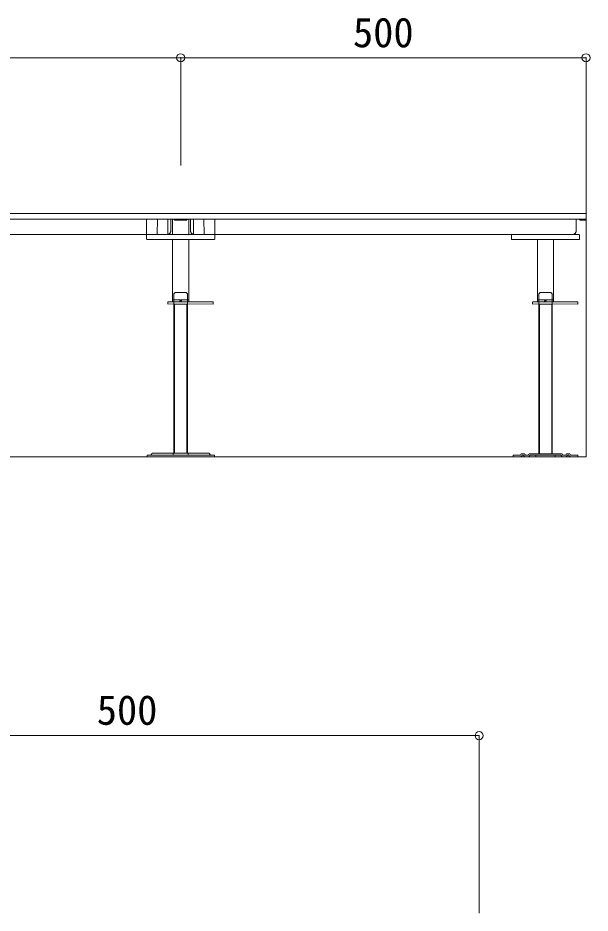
# Model space of a CAD drawing. Units: millimetres at full size, sheet at 1:20, with parts at other scales. Extents: x -4101 to 4099, y -29121 to 2820.
# Drawn here: x -1365 to -659, y -1146 to -41 of the extents above; entities that cross this region are included whole.
import ezdxf
from ezdxf.enums import TextEntityAlignment as Align

# ---------------------------------------------------------------- set-up
doc = ezdxf.new("R2010")
doc.units = ezdxf.units.MM
doc.header["$LTSCALE"] = 20
doc.header["$PDMODE"] = 32
doc.header["$PDSIZE"] = 10
for name, color, linetype, lineweight in [('3-0_構造符号', 7, 'Continuous', 18), ('8-0_天井梁型', 7, 'Continuous', 18), ('8-F_補助線', 7, 'Continuous', 9)]:
    doc.layers.add(name, color=color, linetype=linetype, lineweight=lineweight)
doc.styles.add('ＭＳ ゴシック', font='')
doc.styles.get('ＭＳ ゴシック').set_extended_font_data('MS Gothic')

msp = doc.modelspace()

# ---------------------------------------------------------------- linework, layer by layer
at = {"layer": '3-0_構造符号', "lineweight": 9}
msp.add_line((-795.73, -926.67), (-1664.29, -926.67), dxfattribs=at)
at = {"layer": '3-0_構造符号'}
msp.add_line((-795.73, -926.67), (-795.73, -1145.56), dxfattribs=at)
msp.add_point((-795.73, -926.67), dxfattribs=at)
at = {"layer": '8-0_天井梁型'}
for p, q in [((-1163.84, -90.57), (-1163.84, -223.23)), ((-663.84, -90.57), (-663.84, -223.23)), ((-663.84, -163.23), (-663.84, -582.72)), ((-3563.84, -282.72), (-663.84, -282.72)), ((-1163.84, -289.72), (-1663.84, -289.72)), ((-1205.84, -289.72), (-1121.84, -289.72)), ((-1205.84, -289.72), (-1205.84, -309.12)), ((-1192.59, -289.72), (-1192.96, -308.7)), ((-1179.84, -308.72), (-1179.84, -289.72)), ((-1175.97, -303.77), (-1175.84, -289.72)), ((-1173.84, -289.72), (-1173.84, -308.72)), ((-1170.94, -290.92), (-1172.37, -289.72)), ((-1170.94, -290.92), (-1163.84, -290.92)), ((-1164.64, -289.72), (-1163.84, -289.72)), ((-663.84, -289.72), (-1163.84, -289.72)), ((-1156.74, -290.92), (-1163.84, -290.92)), ((-1156.74, -290.92), (-1155.31, -289.72)), ((-1153.84, -289.72), (-1153.84, -308.72)), ((-1151.71, -303.77), (-1151.84, -289.72)), ((-1147.84, -308.72), (-1147.84, -289.72)), ((-1135.09, -289.72), (-1134.71, -308.7)), ((-1121.84, -289.72), (-1121.84, -309.12)), ((-675.97, -303.77), (-675.84, -289.72)), ((-670.94, -290.92), (-672.37, -289.72)), ((-670.94, -290.92), (-663.84, -290.92)), ((-1180.97, -308.72), (-1646.71, -308.72)), ((-1205.84, -309.12), (-1205.44, -308.72)), ((-1205.84, -314.13), (-1205.84, -309.12)), ((-1205.44, -308.72), (-1122.23, -308.72)), ((-1131.83, -308.72), (-1195.84, -308.72)), ((-1180.97, -308.72), (-1180.45, -308.7)), ((-1180.45, -308.7), (-1179.93, -308.61)), ((-1179.93, -308.61), (-1179.43, -308.48)), ((-1179.43, -308.48), (-1178.95, -308.3)), ((-1178.95, -308.3), (-1178.48, -308.06)), ((-1178.48, -308.06), (-1178.04, -307.78)), ((-1178.04, -307.78), (-1177.64, -307.45)), ((-1177.64, -307.45), (-1177.27, -307.09)), ((-1177.27, -307.09), (-1176.94, -306.68)), ((-1176.94, -306.68), (-1176.65, -306.25)), ((-1176.65, -306.25), (-1176.41, -305.79)), ((-1176.41, -305.79), (-1176.22, -305.3)), ((-1176.22, -305.3), (-1176.09, -304.8)), ((-1176.09, -304.8), (-1176, -304.29)), ((-1176, -304.29), (-1175.97, -303.77)), ((-1151.71, -303.77), (-1151.67, -304.29)), ((-1151.67, -304.29), (-1151.59, -304.8)), ((-1151.59, -304.8), (-1151.45, -305.3)), ((-1151.45, -305.3), (-1151.26, -305.79)), ((-1151.26, -305.79), (-1151.02, -306.25)), ((-1151.02, -306.25), (-1150.74, -306.68)), ((-1150.74, -306.68), (-1150.41, -307.09)), ((-1150.41, -307.09), (-1150.04, -307.45)), ((-1150.04, -307.45), (-1149.63, -307.78)), ((-1149.63, -307.78), (-1149.19, -308.06)), ((-1149.19, -308.06), (-1148.73, -308.3)), ((-1148.73, -308.3), (-1148.24, -308.48)), ((-1148.24, -308.48), (-1147.74, -308.61)), ((-1147.74, -308.61), (-1147.23, -308.7)), ((-1147.23, -308.7), (-1146.71, -308.72)), ((-680.97, -308.72), (-1146.71, -308.72)), ((-1122.19, -308.72), (-1122.23, -308.72)), ((-1122.16, -308.73), (-1122.19, -308.72)), ((-1122.12, -308.74), (-1122.16, -308.73)), ((-1122.08, -308.75), (-1122.12, -308.74)), ((-1122.05, -308.77), (-1122.08, -308.75)), ((-1122.01, -308.79), (-1122.05, -308.77)), ((-1121.98, -308.81), (-1122.01, -308.79)), ((-1121.95, -308.84), (-1121.98, -308.81)), ((-1121.93, -308.87), (-1121.95, -308.84)), ((-1121.9, -308.9), (-1121.93, -308.87)), ((-1121.88, -308.93), (-1121.9, -308.9)), ((-1121.87, -308.97), (-1121.88, -308.93)), ((-1121.85, -309), (-1121.87, -308.97)), ((-1121.84, -309.04), (-1121.85, -309)), ((-1121.84, -309.08), (-1121.84, -309.04)), ((-1121.84, -309.12), (-1121.84, -309.08)), ((-1121.84, -309.12), (-1121.84, -314.13)), ((-755.84, -309.12), (-755.44, -308.72)), ((-755.84, -314.13), (-755.84, -309.12)), ((-755.44, -308.72), (-672.23, -308.72)), ((-681.83, -308.72), (-745.84, -308.72)), ((-680.97, -308.72), (-680.45, -308.7)), ((-680.45, -308.7), (-679.93, -308.61)), ((-679.93, -308.61), (-679.43, -308.48)), ((-679.43, -308.48), (-678.95, -308.3)), ((-678.95, -308.3), (-678.48, -308.06)), ((-678.48, -308.06), (-678.04, -307.78)), ((-678.04, -307.78), (-677.64, -307.45)), ((-677.64, -307.45), (-677.27, -307.09)), ((-677.27, -307.09), (-676.94, -306.68)), ((-676.94, -306.68), (-676.65, -306.25)), ((-676.65, -306.25), (-676.41, -305.79)), ((-676.41, -305.79), (-676.22, -305.3)), ((-676.22, -305.3), (-676.09, -304.8)), ((-676.09, -304.8), (-676, -304.29)), ((-676, -304.29), (-675.97, -303.77)), ((-672.19, -308.72), (-672.23, -308.72)), ((-672.16, -308.73), (-672.19, -308.72)), ((-672.12, -308.74), (-672.16, -308.73)), ((-672.08, -308.75), (-672.12, -308.74)), ((-672.05, -308.77), (-672.08, -308.75)), ((-672.01, -308.79), (-672.05, -308.77)), ((-671.98, -308.81), (-672.01, -308.79)), ((-671.95, -308.84), (-671.98, -308.81)), ((-671.93, -308.87), (-671.95, -308.84)), ((-671.9, -308.9), (-671.93, -308.87)), ((-671.88, -308.93), (-671.9, -308.9)), ((-671.87, -308.97), (-671.88, -308.93)), ((-671.85, -309), (-671.87, -308.97)), ((-671.84, -309.04), (-671.85, -309)), ((-671.84, -309.08), (-671.84, -309.04)), ((-671.84, -309.12), (-671.84, -309.08)), ((-671.84, -309.12), (-671.84, -314.13)), ((-1205.84, -314.13), (-1205.83, -314.17)), ((-1205.83, -314.17), (-1205.83, -314.2)), ((-1205.83, -314.2), (-1205.82, -314.24)), ((-1205.82, -314.24), (-1205.81, -314.28)), ((-1205.81, -314.28), (-1205.79, -314.31)), ((-1205.79, -314.31), (-1205.77, -314.35)), ((-1205.77, -314.35), (-1205.75, -314.38)), ((-1205.75, -314.38), (-1205.72, -314.41)), ((-1205.72, -314.41), (-1205.69, -314.43)), ((-1205.69, -314.43), (-1205.66, -314.46)), ((-1205.66, -314.46), (-1205.63, -314.48)), ((-1205.63, -314.48), (-1205.59, -314.49)), ((-1205.59, -314.49), (-1205.56, -314.51)), ((-1205.56, -314.51), (-1205.52, -314.52)), ((-1205.52, -314.52), (-1205.48, -314.52)), ((-1205.48, -314.52), (-1205.44, -314.52)), ((-1122.23, -314.52), (-1205.44, -314.52)), ((-1173.84, -391.72), (-1173.84, -314.52)), ((-1153.84, -314.52), (-1153.84, -391.72)), ((-1122.23, -314.52), (-1122.19, -314.52)), ((-1122.19, -314.52), (-1122.15, -314.51)), ((-1122.15, -314.51), (-1122.11, -314.5)), ((-1122.11, -314.5), (-1122.07, -314.49)), ((-1122.07, -314.49), (-1122.03, -314.47)), ((-1122.03, -314.47), (-1122, -314.45)), ((-1122, -314.45), (-1121.97, -314.42)), ((-1121.97, -314.42), (-1121.94, -314.39)), ((-1121.94, -314.39), (-1121.91, -314.36)), ((-1121.91, -314.36), (-1121.89, -314.32)), ((-1121.89, -314.32), (-1121.87, -314.29)), ((-1121.87, -314.29), (-1121.86, -314.25)), ((-1121.86, -314.25), (-1121.85, -314.21)), ((-1121.85, -314.21), (-1121.84, -314.17)), ((-1121.84, -314.17), (-1121.84, -314.13)), ((-755.84, -314.13), (-755.83, -314.17)), ((-755.83, -314.17), (-755.83, -314.2)), ((-755.83, -314.2), (-755.82, -314.24)), ((-755.82, -314.24), (-755.81, -314.28)), ((-755.81, -314.28), (-755.79, -314.31)), ((-755.79, -314.31), (-755.77, -314.35)), ((-755.77, -314.35), (-755.75, -314.38)), ((-755.75, -314.38), (-755.72, -314.41)), ((-755.72, -314.41), (-755.69, -314.43)), ((-755.69, -314.43), (-755.66, -314.46)), ((-755.66, -314.46), (-755.63, -314.48)), ((-755.63, -314.48), (-755.59, -314.49)), ((-755.59, -314.49), (-755.56, -314.51)), ((-755.56, -314.51), (-755.52, -314.52)), ((-755.52, -314.52), (-755.48, -314.52)), ((-755.48, -314.52), (-755.44, -314.52)), ((-672.23, -314.52), (-755.44, -314.52)), ((-723.84, -391.72), (-723.84, -314.52)), ((-703.84, -314.52), (-703.84, -391.72)), ((-672.23, -314.52), (-672.19, -314.52)), ((-672.19, -314.52), (-672.15, -314.51)), ((-672.15, -314.51), (-672.11, -314.5)), ((-672.11, -314.5), (-672.07, -314.49)), ((-672.07, -314.49), (-672.03, -314.47)), ((-672.03, -314.47), (-672, -314.45)), ((-672, -314.45), (-671.97, -314.42)), ((-671.97, -314.42), (-671.94, -314.39)), ((-671.94, -314.39), (-671.91, -314.36)), ((-671.91, -314.36), (-671.89, -314.32)), ((-671.89, -314.32), (-671.87, -314.29)), ((-671.87, -314.29), (-671.86, -314.25)), ((-671.86, -314.25), (-671.85, -314.21)), ((-671.85, -314.21), (-671.84, -314.17)), ((-671.84, -314.17), (-671.84, -314.13)), ((-1157.08, -380.27), (-1170.6, -380.27)), ((-707.08, -380.27), (-720.6, -380.27)), ((-1179.83, -394.27), (-1179.83, -391.72)), ((-1173.84, -389.32), (-1153.84, -389.32)), ((-1173.84, -391.72), (-1173.84, -389.32)), ((-1153.84, -391.72), (-1173.84, -391.72)), ((-1153.84, -391.72), (-1173.84, -391.72)), ((-1172.19, -394.27), (-1155.48, -394.27)), ((-1172.19, -578.09), (-1172.19, -394.27)), ((-1171.44, -394.27), (-1156.24, -394.27)), ((-1171.44, -578.09), (-1171.44, -394.27)), ((-1156.24, -394.27), (-1156.24, -578.09)), ((-1155.48, -394.27), (-1155.48, -578.09)), ((-1153.84, -389.32), (-1153.84, -391.72)), ((-729.83, -394.27), (-729.83, -391.72)), ((-723.84, -389.32), (-703.84, -389.32)), ((-723.84, -391.72), (-723.84, -389.32)), ((-703.84, -391.72), (-723.84, -391.72)), ((-703.84, -391.72), (-723.84, -391.72)), ((-722.19, -579.09), (-722.19, -394.27)), ((-722.19, -394.27), (-705.48, -394.27)), ((-721.44, -579.09), (-721.44, -394.27)), ((-721.44, -394.27), (-706.24, -394.27)), ((-706.24, -394.27), (-706.24, -579.09)), ((-705.48, -394.27), (-705.48, -579.09)), ((-703.84, -389.32), (-703.84, -391.72)), ((-3563.84, -582.72), (-663.84, -582.72)), ((-1205.34, -580.89), (-1122.34, -580.89)), ((-1205.34, -582.72), (-1205.34, -580.89)), ((-1122.34, -582.72), (-1205.34, -582.72)), ((-1199.83, -579.37), (-1200.69, -580.89)), ((-1200.69, -580.89), (-1127.09, -580.89)), ((-1199.68, -579.15), (-1199.83, -579.38)), ((-1199.51, -578.94), (-1199.68, -579.15)), ((-1199.33, -578.75), (-1199.51, -578.94)), ((-1199.12, -578.58), (-1199.33, -578.75)), ((-1198.89, -578.44), (-1199.12, -578.58)), ((-1198.65, -578.31), (-1198.89, -578.44)), ((-1198.4, -578.22), (-1198.65, -578.31)), ((-1198.14, -578.15), (-1198.4, -578.22)), ((-1197.88, -578.1), (-1198.14, -578.15)), ((-1197.61, -578.09), (-1197.88, -578.1)), ((-1130.17, -578.09), (-1197.61, -578.09)), ((-1172.96, -578.09), (-1154.71, -578.09)), ((-1172.96, -580.89), (-1172.96, -578.09)), ((-1154.71, -580.89), (-1172.96, -580.89)), ((-1155.48, -578.09), (-1172.19, -578.09)), ((-1156.24, -578.09), (-1171.44, -578.09)), ((-1154.71, -578.09), (-1154.71, -580.89)), ((-1129.9, -578.1), (-1130.17, -578.09)), ((-1129.64, -578.15), (-1129.9, -578.1)), ((-1129.38, -578.22), (-1129.64, -578.15)), ((-1129.13, -578.31), (-1129.38, -578.22)), ((-1128.89, -578.44), (-1129.13, -578.31)), ((-1128.66, -578.58), (-1128.89, -578.44)), ((-1128.46, -578.75), (-1128.66, -578.58)), ((-1128.27, -578.94), (-1128.46, -578.75)), ((-1128.1, -579.15), (-1128.27, -578.94)), ((-1127.95, -579.38), (-1128.1, -579.15)), ((-1127.09, -580.89), (-1127.95, -579.37)), ((-1122.34, -580.89), (-1122.34, -582.72)), ((-745.45, -580.89), (-753.84, -580.89)), ((-753.84, -582.72), (-753.84, -580.89)), ((-744.72, -582.72), (-753.84, -582.72)), ((-745.45, -580.89), (-745.35, -580.88)), ((-745.35, -580.88), (-745.25, -580.86)), ((-745.25, -580.86), (-745.14, -580.84)), ((-745.14, -580.84), (-745.05, -580.8)), ((-745.05, -580.8), (-744.95, -580.75)), ((-744.95, -580.75), (-744.87, -580.7)), ((-744.87, -580.7), (-744.78, -580.63)), ((-744.78, -580.63), (-744.71, -580.56)), ((-744.72, -582.72), (-744.57, -582.71)), ((-744.71, -580.56), (-744.64, -580.47)), ((-744.64, -580.47), (-744.59, -580.39)), ((-744.59, -580.39), (-744.13, -579.59)), ((-744.57, -582.71), (-744.41, -582.69)), ((-744.41, -582.69), (-744.26, -582.65)), ((-744.26, -582.65), (-744.11, -582.59)), ((-744.07, -579.5), (-744.13, -579.59)), ((-744.11, -582.59), (-743.97, -582.52)), ((-744, -579.42), (-744.07, -579.5)), ((-743.93, -579.34), (-744, -579.42)), ((-743.97, -582.52), (-743.84, -582.44)), ((-743.85, -579.28), (-743.93, -579.34)), ((-743.76, -579.22), (-743.85, -579.28)), ((-743.84, -582.44), (-743.72, -582.34)), ((-743.67, -579.17), (-743.76, -579.22)), ((-743.72, -582.34), (-743.61, -582.23)), ((-743.57, -579.14), (-743.67, -579.17)), ((-743.61, -582.23), (-743.51, -582.1)), ((-743.47, -579.11), (-743.57, -579.14)), ((-743.51, -582.1), (-743.42, -581.97)), ((-743.36, -579.09), (-743.47, -579.11)), ((-743.42, -581.97), (-743.09, -581.39)), ((-743.26, -579.09), (-743.36, -579.09)), ((-743.26, -579.09), (-740.16, -579.09)), ((-743.03, -581.3), (-743.09, -581.39)), ((-742.96, -581.22), (-743.03, -581.3)), ((-742.89, -581.14), (-742.96, -581.22)), ((-742.81, -581.08), (-742.89, -581.14)), ((-742.72, -581.02), (-742.81, -581.08)), ((-742.63, -580.97), (-742.72, -581.02)), ((-742.53, -580.94), (-742.63, -580.97)), ((-742.43, -580.91), (-742.53, -580.94)), ((-742.32, -580.89), (-742.43, -580.91)), ((-742.22, -580.89), (-742.32, -580.89)), ((-741.2, -580.89), (-742.22, -580.89)), ((-741.09, -580.89), (-741.2, -580.89)), ((-740.99, -580.91), (-741.09, -580.89)), ((-740.89, -580.94), (-740.99, -580.91)), ((-740.79, -580.97), (-740.89, -580.94)), ((-740.7, -581.02), (-740.79, -580.97)), ((-740.61, -581.08), (-740.7, -581.02)), ((-740.53, -581.14), (-740.61, -581.08)), ((-740.46, -581.22), (-740.53, -581.14)), ((-740.39, -581.3), (-740.46, -581.22)), ((-740.33, -581.39), (-740.39, -581.3)), ((-740, -581.97), (-740.33, -581.39)), ((-740.06, -579.09), (-740.16, -579.09)), ((-739.95, -579.11), (-740.06, -579.09)), ((-740, -581.97), (-739.91, -582.1)), ((-739.85, -579.14), (-739.95, -579.11)), ((-739.91, -582.1), (-739.81, -582.23)), ((-739.75, -579.17), (-739.85, -579.14)), ((-739.81, -582.23), (-739.7, -582.34)), ((-739.66, -579.22), (-739.75, -579.17)), ((-739.7, -582.34), (-739.58, -582.44)), ((-739.57, -579.28), (-739.66, -579.22)), ((-739.58, -582.44), (-739.45, -582.52)), ((-739.49, -579.34), (-739.57, -579.28)), ((-739.42, -579.42), (-739.49, -579.34)), ((-739.45, -582.52), (-739.31, -582.59)), ((-739.35, -579.5), (-739.42, -579.42)), ((-739.29, -579.59), (-739.35, -579.5)), ((-739.31, -582.59), (-739.16, -582.65)), ((-739.29, -579.59), (-738.83, -580.39)), ((-739.16, -582.65), (-739.01, -582.69)), ((-739.01, -582.69), (-738.85, -582.71)), ((-738.85, -582.71), (-738.7, -582.72)), ((-738.83, -580.39), (-738.78, -580.47)), ((-738.78, -580.47), (-738.71, -580.56)), ((-738.71, -580.56), (-738.64, -580.63)), ((-735.07, -582.72), (-738.7, -582.72)), ((-738.64, -580.63), (-738.55, -580.7)), ((-738.55, -580.7), (-738.47, -580.75)), ((-738.47, -580.75), (-738.37, -580.8)), ((-738.37, -580.8), (-738.28, -580.84)), ((-738.28, -580.84), (-738.17, -580.86)), ((-738.17, -580.86), (-738.07, -580.88)), ((-738.07, -580.88), (-737.97, -580.89)), ((-735.8, -580.89), (-737.97, -580.89)), ((-735.8, -580.89), (-735.69, -580.88)), ((-735.69, -580.88), (-735.59, -580.86)), ((-735.59, -580.86), (-735.49, -580.84)), ((-735.49, -580.84), (-735.39, -580.8)), ((-735.39, -580.8), (-735.3, -580.75)), ((-735.3, -580.75), (-735.21, -580.7)), ((-735.21, -580.7), (-735.13, -580.63)), ((-735.13, -580.63), (-735.05, -580.56)), ((-735.07, -582.72), (-734.91, -582.71)), ((-735.05, -580.56), (-734.99, -580.47)), ((-734.99, -580.47), (-734.93, -580.39)), ((-734.93, -580.39), (-734.47, -579.59)), ((-734.91, -582.71), (-734.76, -582.69)), ((-734.76, -582.69), (-734.6, -582.65)), ((-734.6, -582.65), (-734.46, -582.59)), ((-734.41, -579.5), (-734.47, -579.59)), ((-734.46, -582.59), (-734.32, -582.52)), ((-734.35, -579.42), (-734.41, -579.5)), ((-734.27, -579.34), (-734.35, -579.42)), ((-734.32, -582.52), (-734.19, -582.44)), ((-734.19, -579.28), (-734.27, -579.34)), ((-734.1, -579.22), (-734.19, -579.28)), ((-734.19, -582.44), (-734.06, -582.34)), ((-734.01, -579.17), (-734.1, -579.22)), ((-734.06, -582.34), (-733.95, -582.23)), ((-733.91, -579.14), (-734.01, -579.17)), ((-733.95, -582.23), (-733.85, -582.1)), ((-733.81, -579.11), (-733.91, -579.14)), ((-733.85, -582.1), (-733.77, -581.97)), ((-733.71, -579.09), (-733.81, -579.11)), ((-733.77, -581.97), (-733.43, -581.39)), ((-733.6, -579.09), (-733.71, -579.09)), ((-733.6, -579.09), (-694.07, -579.09)), ((-733.37, -581.3), (-733.43, -581.39)), ((-733.31, -581.22), (-733.37, -581.3)), ((-733.23, -581.14), (-733.31, -581.22)), ((-733.15, -581.08), (-733.23, -581.14)), ((-733.06, -581.02), (-733.15, -581.08)), ((-732.97, -580.97), (-733.06, -581.02)), ((-732.87, -580.94), (-732.97, -580.97)), ((-732.77, -580.91), (-732.87, -580.94)), ((-732.67, -580.89), (-732.77, -580.91)), ((-732.56, -580.89), (-732.67, -580.89)), ((-732.56, -580.89), (-695.11, -580.89)), ((-725.84, -582.72), (-725.84, -580.89)), ((-695.01, -580.89), (-695.11, -580.89)), ((-694.9, -580.91), (-695.01, -580.89)), ((-694.8, -580.94), (-694.9, -580.91)), ((-694.7, -580.97), (-694.8, -580.94)), ((-694.61, -581.02), (-694.7, -580.97)), ((-694.52, -581.08), (-694.61, -581.02)), ((-694.44, -581.14), (-694.52, -581.08)), ((-694.37, -581.22), (-694.44, -581.14)), ((-694.3, -581.3), (-694.37, -581.22)), ((-694.24, -581.39), (-694.3, -581.3)), ((-693.91, -581.97), (-694.24, -581.39)), ((-693.97, -579.09), (-694.07, -579.09)), ((-693.86, -579.11), (-693.97, -579.09)), ((-693.91, -581.97), (-693.82, -582.1)), ((-693.76, -579.14), (-693.86, -579.11)), ((-693.82, -582.1), (-693.72, -582.23)), ((-693.66, -579.17), (-693.76, -579.14)), ((-693.72, -582.23), (-693.61, -582.34)), ((-693.57, -579.22), (-693.66, -579.17)), ((-693.61, -582.34), (-693.49, -582.44)), ((-693.48, -579.28), (-693.57, -579.22)), ((-693.49, -582.44), (-693.36, -582.52)), ((-693.4, -579.34), (-693.48, -579.28)), ((-693.33, -579.42), (-693.4, -579.34)), ((-693.36, -582.52), (-693.22, -582.59)), ((-693.26, -579.5), (-693.33, -579.42)), ((-693.2, -579.59), (-693.26, -579.5)), ((-693.22, -582.59), (-693.07, -582.65)), ((-692.74, -580.39), (-693.2, -579.59)), ((-693.07, -582.65), (-692.92, -582.69)), ((-692.92, -582.69), (-692.76, -582.71)), ((-692.76, -582.71), (-692.61, -582.72)), ((-692.74, -580.39), (-692.69, -580.47)), ((-692.69, -580.47), (-692.62, -580.56)), ((-692.62, -580.56), (-692.55, -580.63)), ((-692.61, -582.72), (-688.98, -582.72)), ((-692.55, -580.63), (-692.46, -580.7)), ((-692.46, -580.7), (-692.38, -580.75)), ((-692.38, -580.75), (-692.28, -580.8)), ((-692.28, -580.8), (-692.19, -580.84)), ((-692.19, -580.84), (-692.08, -580.86)), ((-692.08, -580.86), (-691.98, -580.88)), ((-691.98, -580.88), (-691.88, -580.89)), ((-691.88, -580.89), (-689.71, -580.89)), ((-689.71, -580.89), (-689.6, -580.88)), ((-689.6, -580.88), (-689.5, -580.86)), ((-689.5, -580.86), (-689.4, -580.84)), ((-689.4, -580.84), (-689.3, -580.8)), ((-689.3, -580.8), (-689.21, -580.75)), ((-689.21, -580.75), (-689.12, -580.7)), ((-689.12, -580.7), (-689.04, -580.63)), ((-689.04, -580.63), (-688.96, -580.56)), ((-688.98, -582.72), (-688.82, -582.71)), ((-688.96, -580.56), (-688.9, -580.47)), ((-688.9, -580.47), (-688.84, -580.39)), ((-688.38, -579.59), (-688.84, -580.39)), ((-688.82, -582.71), (-688.67, -582.69)), ((-688.67, -582.69), (-688.51, -582.65)), ((-688.51, -582.65), (-688.37, -582.59)), ((-688.32, -579.5), (-688.38, -579.59)), ((-688.37, -582.59), (-688.23, -582.52)), ((-688.26, -579.42), (-688.32, -579.5)), ((-688.18, -579.34), (-688.26, -579.42)), ((-688.23, -582.52), (-688.1, -582.44)), ((-688.1, -579.28), (-688.18, -579.34)), ((-688.01, -579.22), (-688.1, -579.28)), ((-688.1, -582.44), (-687.97, -582.34)), ((-687.92, -579.17), (-688.01, -579.22)), ((-687.97, -582.34), (-687.86, -582.23)), ((-687.82, -579.14), (-687.92, -579.17)), ((-687.86, -582.23), (-687.76, -582.1)), ((-687.72, -579.11), (-687.82, -579.14)), ((-687.76, -582.1), (-687.68, -581.97)), ((-687.62, -579.09), (-687.72, -579.11)), ((-687.68, -581.97), (-687.34, -581.39)), ((-687.51, -579.09), (-687.62, -579.09)), ((-684.41, -579.09), (-687.51, -579.09)), ((-687.28, -581.3), (-687.34, -581.39)), ((-687.22, -581.22), (-687.28, -581.3)), ((-687.14, -581.14), (-687.22, -581.22)), ((-687.06, -581.08), (-687.14, -581.14)), ((-686.97, -581.02), (-687.06, -581.08)), ((-686.88, -580.97), (-686.97, -581.02)), ((-686.78, -580.94), (-686.88, -580.97)), ((-686.68, -580.91), (-686.78, -580.94)), ((-686.58, -580.89), (-686.68, -580.91)), ((-686.47, -580.89), (-686.58, -580.89)), ((-686.47, -580.89), (-685.45, -580.89)), ((-685.35, -580.89), (-685.45, -580.89)), ((-685.25, -580.91), (-685.35, -580.89)), ((-685.14, -580.94), (-685.25, -580.91)), ((-685.05, -580.97), (-685.14, -580.94)), ((-684.95, -581.02), (-685.05, -580.97)), ((-684.87, -581.08), (-684.95, -581.02)), ((-684.78, -581.14), (-684.87, -581.08)), ((-684.71, -581.22), (-684.78, -581.14)), ((-684.64, -581.3), (-684.71, -581.22)), ((-684.59, -581.39), (-684.64, -581.3)), ((-684.25, -581.97), (-684.59, -581.39)), ((-684.31, -579.09), (-684.41, -579.09)), ((-684.21, -579.11), (-684.31, -579.09)), ((-684.25, -581.97), (-684.16, -582.1)), ((-684.11, -579.14), (-684.21, -579.11)), ((-684.16, -582.1), (-684.06, -582.23)), ((-684.01, -579.17), (-684.11, -579.14)), ((-684.06, -582.23), (-683.95, -582.34)), ((-683.91, -579.22), (-684.01, -579.17)), ((-683.95, -582.34), (-683.83, -582.44)), ((-683.83, -579.28), (-683.91, -579.22)), ((-683.75, -579.34), (-683.83, -579.28)), ((-683.83, -582.44), (-683.7, -582.52)), ((-683.67, -579.42), (-683.75, -579.34)), ((-683.7, -582.52), (-683.56, -582.59)), ((-683.61, -579.5), (-683.67, -579.42)), ((-683.55, -579.59), (-683.61, -579.5)), ((-683.56, -582.59), (-683.41, -582.65)), ((-683.09, -580.39), (-683.55, -579.59)), ((-683.41, -582.65), (-683.26, -582.69)), ((-683.26, -582.69), (-683.11, -582.71)), ((-683.11, -582.71), (-682.95, -582.72)), ((-683.09, -580.39), (-683.03, -580.47)), ((-683.03, -580.47), (-682.96, -580.56)), ((-682.96, -580.56), (-682.89, -580.63)), ((-682.95, -582.72), (-673.84, -582.72)), ((-682.89, -580.63), (-682.81, -580.7)), ((-682.81, -580.7), (-682.72, -580.75)), ((-682.72, -580.75), (-682.63, -580.8)), ((-682.63, -580.8), (-682.53, -580.84)), ((-682.53, -580.84), (-682.43, -580.86)), ((-682.43, -580.86), (-682.32, -580.88)), ((-682.32, -580.88), (-682.22, -580.89)), ((-682.22, -580.89), (-673.84, -580.89)), ((-673.84, -582.72), (-673.84, -580.89)), ((-673.84, -580.89), (-673.84, -582.72))]:
    msp.add_line(p, q, dxfattribs=at)
for points in [[(-1170.6, -380.27), (-1172.19, -381.88), (-1172.19, -394.27)], [(-1155.48, -394.27), (-1155.48, -381.88), (-1157.08, -380.27)], [(-720.6, -380.27), (-722.19, -381.88), (-722.19, -394.27)], [(-705.48, -394.27), (-705.48, -381.88), (-707.08, -380.27)], [(-1179.66, -391.69), (-1123.84, -391.72), (-1123.84, -394.27), (-1179.66, -394.09)], [(-729.66, -391.69), (-673.84, -391.72), (-673.84, -394.27), (-729.66, -394.09)], [(-725.84, -582.72), (-701.84, -582.72), (-701.84, -580.89)]]:
    msp.add_lwpolyline(points, dxfattribs=at)
for points in [[(-1163.84, -389.32), (-1162.6, -389.32), (-1164.11, -391.72), (-1165.35, -391.72)], [(-713.84, -389.32), (-712.6, -389.32), (-714.11, -391.72), (-715.35, -391.72)]]:
    msp.add_lwpolyline(points, close=True, dxfattribs=at)
at = {"layer": '8-F_補助線'}
for p, q in [((-1163.84, -90.57), (-1663.84, -90.57)), ((-663.84, -90.57), (-1163.84, -90.57))]:
    msp.add_line(p, q, dxfattribs=at)
for p in [(-1163.84, -90.57), (-663.84, -90.57)]:
    msp.add_point(p, dxfattribs=at)

# ---------------------------------------------------------------- texts
at = {"layer": '3-0_構造符号', "style": 'ＭＳ ゴシック'}
msp.add_text('500', height=36.66, dxfattribs=at).set_placement((-1267.37, -924.32), align=Align.BOTTOM_LEFT)
at = {"layer": '8-F_補助線', "style": 'ＭＳ ゴシック'}
msp.add_text('500', height=36.66, dxfattribs=at).set_placement((-951.34, -88.57), align=Align.BOTTOM_LEFT)

doc.saveas('drawing.dxf')
